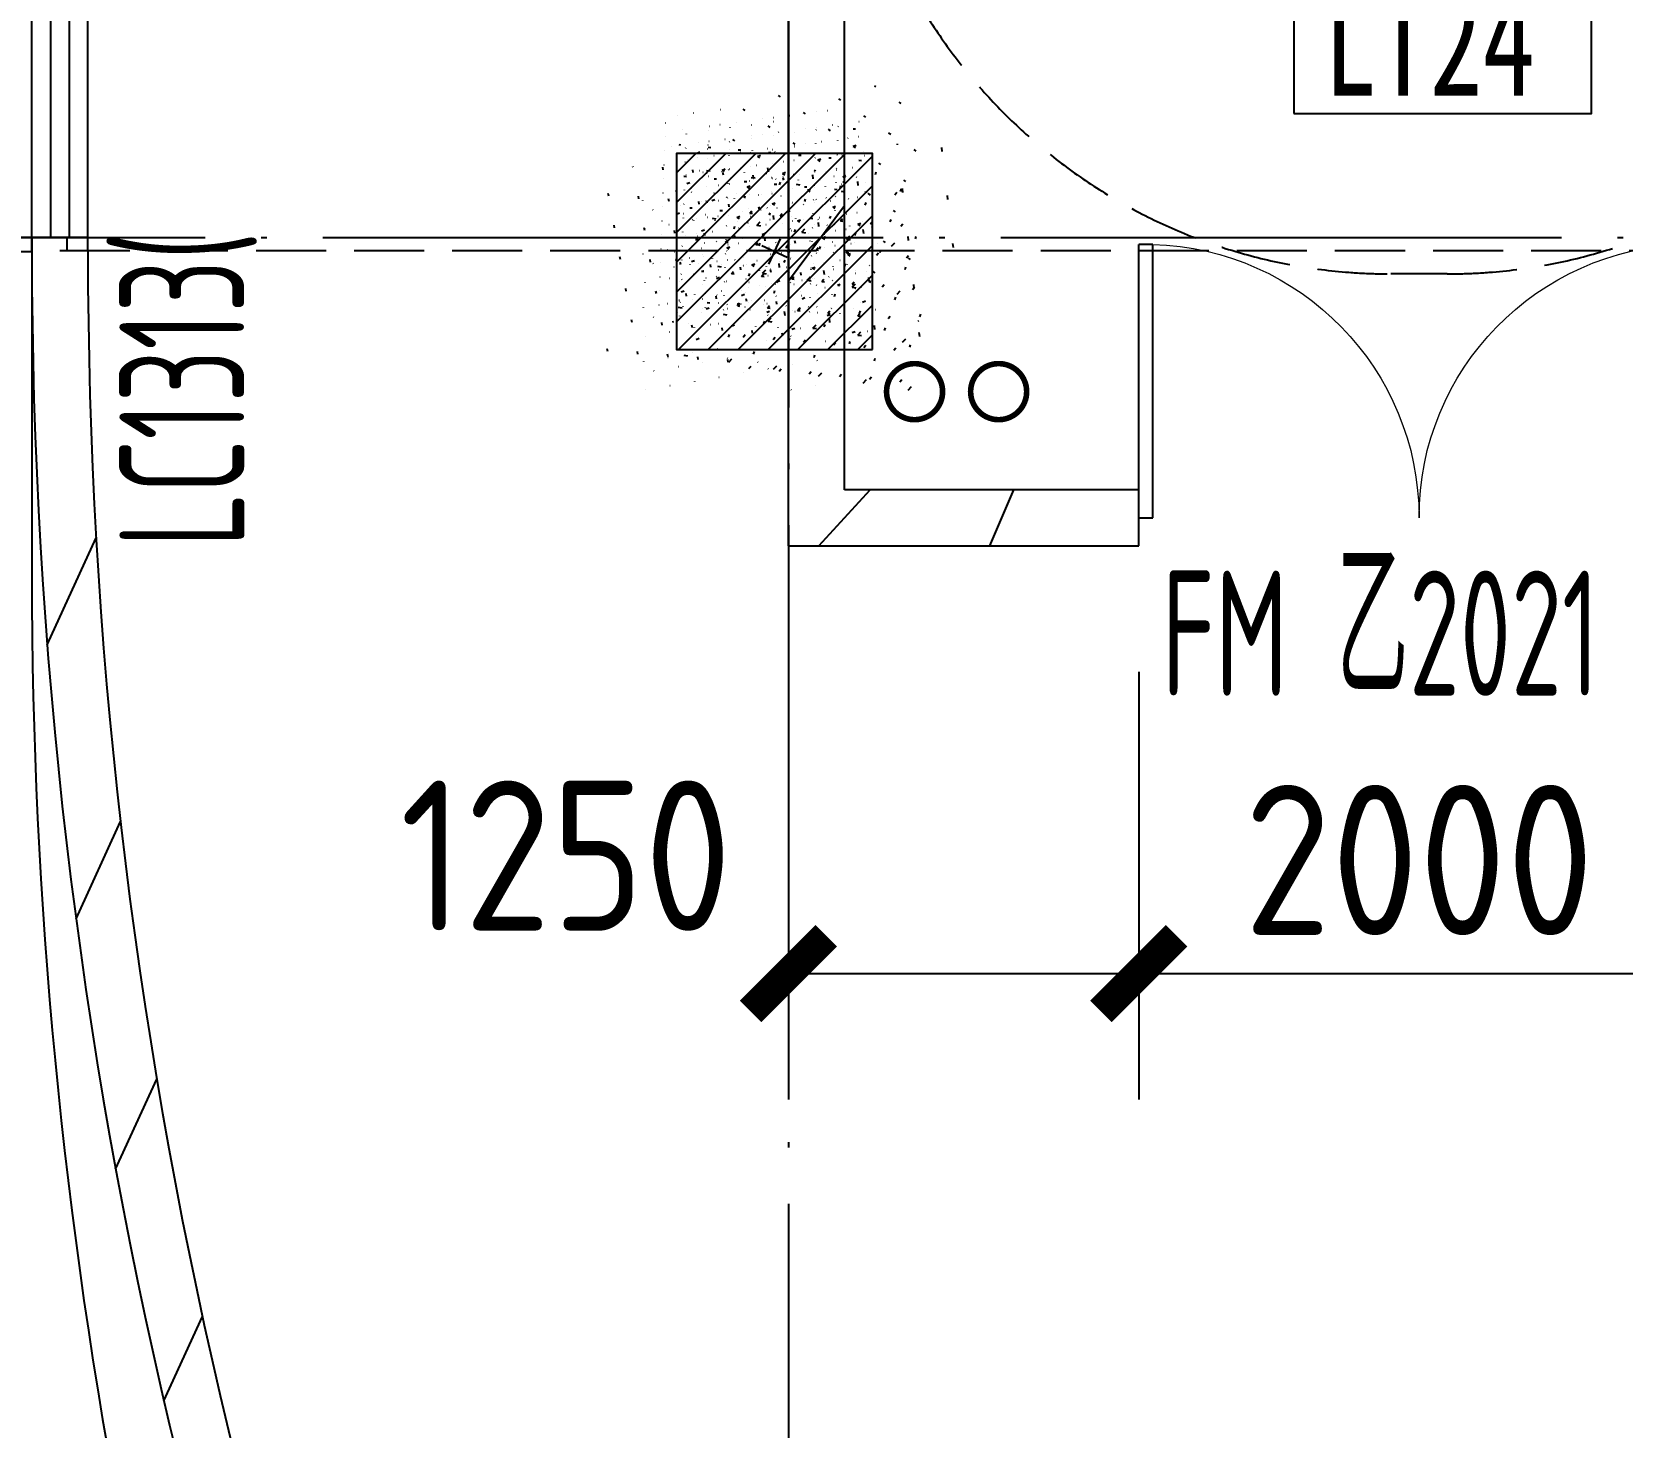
# Model space of a CAD drawing. Header units: inches. Extents: x 0 to 1813292486, y 0 to 3473589894.
# Drawn here: x 600419986 to 600425661, y 3473239974 to 3473244952 of the extents above; entities that cross this region are included whole.
import ezdxf
from ezdxf.xclip import XClip

# ---------------------------------------------------------------- set-up
doc = ezdxf.new("R2010")
doc.units = ezdxf.units.IN
doc.header["$LTSCALE"] = 1000
doc.header["$MEASUREMENT"] = 0
doc.header["$XCLIPFRAME"] = 2
for name, pattern in [('AX-MALL-DIM-P02$0$DASH', [0.35, 0.25, -0.1]), ('AX-MALL-GIRD-200$0$DOTE', [2.4200000000000004, 2, -0.2, 0.02, -0.2]), ('AX-MALL-WALL-P02-QT$0$DASH', [0.35, 0.25, -0.1]), ('PX-MALL-P02-LG$0$CONTINOUS', [0])]:
    doc.linetypes.add(name, pattern=pattern)
for name, color, linetype in [('A-Anno-Note', 241, 'Continuous'), ('AX-MALL-DIM-P02$0$A-Anno-Dims', 3, 'Continuous'), ('AX-MALL-DIM-P02$0$A-Detl-Patt', 8, 'Continuous'), ('AX-MALL-DIM-P02$0$A-Detl-Thin', 131, 'Continuous'), ('AX-MALL-GIRD-200$0$A-Grid', 222, 'AX-MALL-GIRD-200$0$DOTE'), ('AX-MALL-P02-200$0$A-Anno-Note', 241, 'Continuous'), ('AX-MALL-WALL-P02$0$A-Anno-Note', 241, 'Continuous'), ('AX-MALL-WALL-P02-QT$0$A-Detl-Fine', 152, 'Continuous'), ('AX-MALL-WALL-P02-QT$0$A-Detl-Patt', 8, 'Continuous'), ('AX-MALL-WALL-P02-QT$0$A-Detl-Thin', 131, 'Continuous'), ('AX-MALL-WALL-P02-QT$0$A-Flor', 41, 'Continuous'), ('AX-MALL-WALL-P02-QT$0$A-Strs', 151, 'Continuous'), ('AX-MALL-WALL-P02-QT$0$A-Wall', 2, 'Continuous'), ('AX-MALL-WALL-P02-QT$0$A-Wall-Patt', 13, 'Continuous'), ('AX-MALL-WALL-P02-QT$0$A-Wind', 4, 'Continuous'), ('AX-MALL-WORD-P02$0$A-Anno-Note', 241, 'Continuous'), ('AX-MALL-WORD-P02$0$A-Wind-Iden', 11, 'Continuous'), ('AX-MALL-ZTKD-P02$0$A-Anno-Note', 241, 'Continuous'), ('PX-MALL-P02-LG$0$P-Hydt-Xz', 11, 'PX-MALL-P02-LG$0$Xz_LINE'), ('PX-MALL-P02-LG$0$P-Stom-pipe', 4, 'PX-MALL-P02-LG$0$CONTINOUS'), ('SX-MALL-WALL-L-1F~2F$0$S-COLU', 30, 'Continuous'), ('SX-MALL-WALL-L-1F~2F$0$S-PATT-WALL', 83, 'Continuous'), ('SX-MALL-WALL-L-1F~2F$0$单形心', 4, 'Continuous')]:
    doc.layers.add(name, color=color, linetype=linetype)
doc.styles.add('AX-MALL-DIM-P02$0$_TCH_DIM_T3', font='gbenor.shx')
doc.styles.add('AX-MALL-WORD-P02$0$_TCH_WINDOW', font='gbenor.shx', dxfattribs={"bigfont": 'gbcbig.shx'})
doc.styles.add('AX-MALL-WORD-P02$0$宋体', font='', dxfattribs={"width": 0.7, "height": 5})
doc.styles.add('PX-MALL-P02-LG$0$Standard', font='gbenor.shx', dxfattribs={"bigfont": 'gbcbig.shx'})
doc.styles.get('AX-MALL-WORD-P02$0$宋体').set_extended_font_data('SimSun')
doc.linetypes.add('PX-MALL-P02-LG$0$Xz_LINE', pattern='A,2,-0.2,["Xz",PX-MALL-P02-LG$0$Standard,S=0.15,R=0,X=-0.1,Y=-0.08],-0.2', length=2.4)
doc.dimstyles.new('AX-MALL-DIM-P02$0$_TCH_ARCH&&180', dxfattribs={"dimtxt": 535.5, "dimasz": 270, "dimexe": 450, "dimexo": 450, "dimgap": 137.25, "dimtad": 1, "dimdec": 0, "dimzin": 0, "dimdsep": 46, "dimtxsty": 'AX-MALL-DIM-P02$0$_TCH_DIM_T3', "dimblk": 'AX-MALL-DIM-P02$0$_ArchTick', "dimcen": 0.09, "dimclrt": 7, "dimazin": 2, "dimtfac": 1, "dimtdec": 0, "dimtix": 1, "dimtmove": 2, "dimatfit": 3, "dimfxl": 500, "dimtolj": 1, "dimtzin": 0, "dimarcsym": 0})
pattern_1 = [(45, (0, 359.0227), (-353.55353201463, 353.55353201463), [])]

# ---------------------------------------------------------------- blocks, each defined once
blk = doc.blocks.new('AX-MALL-WORD-P02')
at = {"layer": 'AX-MALL-WORD-P02$0$A-Anno-Note', "color": 3}
blk.add_lwpolyline([(600248898.0374495, 3473156669.24496), (600249893.1935995, 3473156298.520098), (600250067.7400138, 3473156767.064171), (600249072.5838643, 3473157137.789033)], close=True, dxfattribs=at)
at = {"layer": 'AX-MALL-WORD-P02$0$A-Anno-Note', "color": 3, "style": 'AX-MALL-WORD-P02$0$宋体', "width": 0.7}
blk.add_text('LT24', height=396.5189873417721, rotation=339.5681615271141, dxfattribs=at).set_placement((600249020.3256471, 3473156692.486404))
at = {"layer": 'AX-MALL-WORD-P02$0$A-Wind-Iden', "style": 'AX-MALL-WORD-P02$0$_TCH_WINDOW', "width": 0.7}
for s, height, rotation, p in [('LC1313(', 446.25, 69.56816125516764, (600244849.1719971, 3473156527.854979)), ('FM', 446.25, 339.5681612585309, (600247730.762155, 3473154888.035853)), ('乙', 506.3829787234042, 339.5681612585309, (600248316.2079746, 3473154669.940106)), ('2021', 446.25, 339.5681612585309, (600248558.0066234, 3473154579.863014))]:
    blk.add_text(s, height=height, rotation=rotation, dxfattribs=at).set_placement(p)
blk = doc.blocks.new('AX-MALL-GIRD-200')
at = {"layer": 'AX-MALL-GIRD-200$0$A-Grid'}
for p, q in [((600267815.3798003, 3473212616.376537), (600229085.8408508, 3473108652.649456)), ((600229622.1740841, 3473163378.493353), (600587518.1781827, 3473030051.730071))]:
    blk.add_line(p, q, dxfattribs=at)
blk = doc.blocks.new('SX-MALL-WALL-L-1F~2F$0$BANWANG_XINGXIN')
at = {"color": 0}
for points in [[(0.7071067811865476, 0.7071067811865475), (-0.7071067811865477, -0.7071067811865475)], [(-0.7071067811865475, 0.7071067811865476), (0.7071067811865474, -0.7071067811865477)]]:
    blk.add_lwpolyline(points, dxfattribs=at)
blk = doc.blocks.new('SX-MALL-WALL-L-1F~2F')
at = {"layer": 'SX-MALL-WALL-L-1F~2F$0$S-PATT-WALL'}
h = blk.add_hatch(dxfattribs=at)
h.set_pattern_fill('钢筋混凝土', color=256, scale=15, pattern_type=2)
h.set_pattern_definition([(24.56816131876918, (600322712.878689, 3473106823.197156), (-31.18316060756021, 68.21004687377882), []), (29.56816131876925, (600322712.878689, 3473106823.197156), (97.53445422577846, -46.37920049590846), [11.25, -123.75]), (334.5681613187692, (600322712.878689, 3473106823.197156), (19.88439775835759, 112.9961142864107), [9, -99]), (80.01956131876923, (600322721.0065602, 3473106819.332223), (117.4189029535321, 66.61682170576017), [9.5610285, -105.1713168]), (25.75236131876919, (600322723.351474, 3473106851.3098), (141.3476152674957, -79.15081590010527), [16.8749999999995, -185.624999999996]), (76.20376131876925, (600322735.1304377, 3473106844.713892), (182.3878362713222, 87.98253900728311), [14.3415432, -157.75695]), (330.7523613187692, (600322723.351474, 3473106851.3098), (182.387767611897, 87.98268144025062), [13.49999999999975, -148.499999999996]), (0.5681613187692669, (600322734.7896, 3473106839.045247), (62.82047321120105, -87.84980446922418), [11.25, -123.75]), (305.5681613187692, (600322734.7896, 3473106839.045247), (72.17288940056439, 89.18848105901375), [9, -99]), (51.01956131876926, (600322740.0246347, 3473106831.724426), (134.9933625470349, 1.33857134020591), [9.5610285, -105.1713168]), (17.06816131876921, (600322712.878689, 3473106823.197156), (19.14085714793764, 46.15589493924091), [0.75, -97.8, 0.75, -100.5, 0.75, -99.375]), (347.0681613187692, (600322712.878689, 3473106823.197156), (57.63084699394109, 41.66442757030211), [0.75, -57.3, 0.75, -95.55, 0.75, -37.875]), (307.0681613187692, (600322681.5330906, 3473106834.874311), (73.85474001336534, -31.12342331039777), [0.75, -37.5, 0.75, -117, 0.75, -155.25]), (297.0681613187692, (600322667.4767684, 3473106840.110703), (87.2164167648191, -16.46683781742514), [0.75, -48.75, 0.75, -77.69999999999999, 0.75, -110.25])])
h.paths.add_polyline_path([(600247195.1974481, 3473156405.172282), (600247439.5624303, 3473157061.133985), (600246783.6007274, 3473157305.498967), (600246539.2357453, 3473156649.537264)])
at = {"layer": 'SX-MALL-WALL-L-1F~2F$0$S-COLU'}
blk.add_lwpolyline([(600247195.1974481, 3473156405.172282), (600247439.5624303, 3473157061.133985), (600246783.6007274, 3473157305.498967), (600246539.2357453, 3473156649.537264)], close=True, dxfattribs=at)
at = {"layer": 'SX-MALL-WALL-L-1F~2F$0$单形心', "xscale": 50, "yscale": 50, "zscale": 50}
blk.add_blockref('SX-MALL-WALL-L-1F~2F$0$BANWANG_XINGXIN', (600246989.3990878, 3473156855.335625), dxfattribs=at)
blk = doc.blocks.new('SX-MALL-WALL-L-2F~3F')
ref = blk.add_blockref('SX-MALL-WALL-L-1F~2F', (0, 0))
XClip(ref).set_block_clipping_path([(600349769.7341375, 3473074679.418533), (600357001.7302529, 3473071985.287766), (600356499.8725733, 3473070638.124951), (600359302.5086629, 3473069594.060767), (600362345.1765132, 3473077761.653201), (600381551.4312518, 3473070606.759726), (600391553.7259278, 3473066880.611454), (600387749.827644, 3473056669.608357), (600391632.1759799, 3473055223.319679), (600395635.5522461, 3473065969.791956), (600406982.2408491, 3473061742.817497), (600403058.8006672, 3473051210.921831), (600412723.2437257, 3473047610.6332), (600445093.3740637, 3473134503.466942), (600393055.2444371, 3473153889.197227), (600387463.4997383, 3473138878.984498), (600380158.3525343, 3473141600.366193), (600382830.751978, 3473148774.027779), (600388210.8522022, 3473146769.782572), (600390696.2253517, 3473153441.399696), (600277474.697425, 3473195619.741203), (600273446.9822528, 3473184807.934726), (600257129.111771, 3473190886.82031), (600241575.9633431, 3473149136.690594), (600258197.8999482, 3473142944.531458), (600255239.7303221, 3473135003.762026), (600263182.3271956, 3473132044.911624), (600260741.6763649, 3473125493.34496), (600269350.4970673, 3473122286.306632), (600271511.1407766, 3473128086.235537), (600286270.1853781, 3473122588.058336), (600284109.5416689, 3473116788.129431), (600282580.7823727, 3473112684.400902), (600291840.7574171, 3473109234.788475), (600290827.7957876, 3473106515.642598), (600293360.405141, 3473105572.171298), (600294731.2544166, 3473109252.0137), (600323175.4764534, 3473098655.706329), (600321336.3302773, 3473093718.790065), (600344750.773286, 3473084996.222976), (600341987.4689643, 3473077578.540671), (600344583.6790427, 3473076611.376234), (600346015.5062013, 3473080454.904757), (600351201.5612961, 3473078522.947055)])
blk = doc.blocks.new('SX-MALL-WALL-2F~3F')
blk.add_blockref('SX-MALL-WALL-L-2F~3F', (0, 0))
blk = doc.blocks.new('AX-MALL-WALL-P02-QT$0$fegehrthr')
at = {"layer": 'AX-MALL-WALL-P02-QT$0$A-Flor'}
blk.add_arc((116227.1704050303, 88065.36001443863), 19100, 180, 216.594654963595, dxfattribs=at)
blk = doc.blocks.new('AX-MALL-WALL-P02-QT$0$xf')
at = {"layer": 'AX-MALL-WALL-P02-QT$0$A-Detl-Thin'}
h = blk.add_hatch(color=6, dxfattribs=at)
h.dxf.hatch_style = 1
h.paths.add_polyline_path([(97742.53430771828, -73448.92074108124), (97915.73938786983, -73348.92074203491), (97742.53430759907, -73248.92074108124)])
at = {"layer": 'AX-MALL-WALL-P02-QT$0$A-Detl-Thin', "color": 6}
blk.add_lwpolyline([(97742.53430771828, -73448.92074108124), (97915.73938786983, -73348.92074203491), (97742.53430759907, -73248.92074108124), (97742.53430712223, -73448.92074155807)], dxfattribs=at)
blk = doc.blocks.new('AX-MALL-WALL-P02-QT$0$xfcyc')
at = {"layer": 'AX-MALL-WALL-P02-QT$0$A-Detl-Patt'}
blk.add_lwpolyline([(140477.1649265289, -46253.47522211075, 0.1316520738759052), (140309.6967332363, -45628.47333669662), (139227.1639059782, -46253.47155284882)], format="xyb", dxfattribs=at)
at = {"layer": 'AX-MALL-WALL-P02-QT$0$A-Detl-Thin'}
for points in [[(139177.1660671234, -47253.47244501114), (139227.1660672426, -47253.47244548798), (139227.166067481, -46253.47244501114), (139177.1660676003, -46253.47244596481)], [(139227.1660670042, -47253.47244548798), (140477.1660667658, -47253.47244501114), (140477.1660666466, -46253.47522306442), (139227.1660671234, -46253.47522354126)], [(140477.166066885, -47253.47244548798), (140527.1660665274, -47253.47244501114), (140527.1660662889, -46253.47244596481), (140477.166066885, -46253.47244596481)]]:
    blk.add_lwpolyline(points, close=True, dxfattribs=at)
at = {"layer": 'AX-MALL-WALL-P02-QT$0$A-Detl-Fine', "xscale": 2, "yscale": 2, "zscale": 2, "rotation": 269.9999994436274}
blk.add_blockref('AX-MALL-WALL-P02-QT$0$xf', (286582.3976411819, 149174.1344265938), dxfattribs=at)
blk = doc.blocks.new('AX-MALL-WALL-P02-QT$0$$WINLIB2D$00000001')
at = {"color": 0}
for points in [[(-0.4999999999999964, 0.5000000000000142), (-0.4999999999999964, -0.4999999999999858)], [(-0.4999999999999964, 0.5000000000000142), (0.5000000000000036, 0.5000000000000142)], [(0.5000000000000036, -0.4999999999999858), (0.5000000000000036, 0.5000000000000142)], [(0.5000000000000036, 0.1666666666666714), (-0.4999999999999964, 0.1666666666666714)], [(0.5000000000000036, -0.1666666666666572), (-0.4999999999999964, -0.1666666666666572)], [(-0.4999999999999964, -0.4999999999999858), (0.5000000000000036, -0.4999999999999858)]]:
    blk.add_lwpolyline(points, dxfattribs=at)
blk = doc.blocks.new('AX-MALL-WALL-P02-QT$0$$DorLib2D$00000002')
for p, q in [((-0.5, -5.684341886080802e-17), (-0.5000000000000007, 0.4875)), ((-0.4750000000000007, 0.4875), (-0.5000000000000007, 0.4875)), ((-0.475, -2.842170943040401e-17), (-0.4750000000000007, 0.4875)), ((0.475, -2.842170943040401e-17), (0.4750000000000007, 0.4875)), ((0.4750000000000007, 0.4875), (0.5000000000000007, 0.4875)), ((0.5, -5.684341886080802e-17), (0.5000000000000007, 0.4875)), ((-0.5, -5.684341886080802e-17), (-0.475, -2.842170943040401e-17)), ((0.5, -5.684341886080802e-17), (0.475, -2.842170943040401e-17))]:
    blk.add_line(p, q)
at = {"lineweight": 13}
for centre, start, end in [((-0.4875, -4.263256414560601e-17), 0, 88.53071641864632), ((0.4875, -4.263256414560601e-17), 91.4692835813537, 180)]:
    blk.add_arc(centre, 0.4875, start, end, dxfattribs=at)
blk = doc.blocks.new('AX-MALL-WALL-P02-QT')
at = {"layer": 'AX-MALL-WALL-P02-QT$0$A-Wall-Patt'}
h = blk.add_hatch(dxfattribs=at)
h.set_pattern_fill('普通砖', color=256, scale=200, style=0)
h.set_pattern_definition(pattern_1)
h.paths.add_polyline_path([(600246669.706033, 3473155853.938458), (600246926.9422286, 3473155971.537521), (600250452.7798294, 3473165436.127804), (600250370.0900496, 3473165787.072814)])
h = blk.add_hatch(dxfattribs=at)
h.set_pattern_fill('普通砖', color=256, scale=200, style=0)
h.set_pattern_definition(pattern_1)
h.paths.add_polyline_path([(600244694.9370593, 3473157714.381705), (600244710.9877818, 3473157757.467499), (600244523.5701522, 3473157827.286065), (600244507.51943, 3473157784.200272)])
h = blk.add_hatch(dxfattribs=at)
h.set_pattern_fill('普通砖', color=256, scale=200, style=0)
h.set_pattern_definition(pattern_1)
h.paths.add_polyline_path([(600244694.9370593, 3473157714.381705), (600244507.5194299, 3473157784.200272, 0.1173653663099009), (600243479.6462018, 3473149465.667514), (600243665.2624885, 3473149609.947094, -0.1156257679160496)])
h = blk.add_hatch(dxfattribs=at)
h.set_pattern_fill('普通砖', color=256, scale=200, style=0)
h.set_pattern_definition(pattern_1)
h.paths.add_polyline_path([(600246669.706033, 3473155853.938458), (600247841.0662165, 3473155417.572419), (600247910.8847828, 3473155604.990048), (600246926.9422286, 3473155971.537521)])
at = {"layer": 'AX-MALL-WALL-P02-QT$0$A-Detl-Thin'}
blk.add_lwpolyline([(600244504.7129899, 3473157776.661677), (600244103.8730497, 3473156700.671183, 0.1925831147240585), (600244425.2290863, 3473143260.123779)], format="xyb", dxfattribs=at)
at = {"layer": 'AX-MALL-WALL-P02-QT$0$A-Strs', "linetype": 'AX-MALL-WALL-P02-QT$0$DASH'}
blk.add_lwpolyline([(600251718.5361152, 3473157089.136692, -0.4142135621634755), (600249210.4832196, 3473155942.545837), (600249023.0655909, 3473156012.364404, -0.4142135621629859), (600247876.4747329, 3473158520.417296, -0.4142135621629859)], format="xyb", dxfattribs=at)
at = {"layer": 'AX-MALL-WALL-P02-QT$0$A-Wall'}
for p, q in [((600246669.706033, 3473155853.938458), (600250370.0900496, 3473165787.072814)), ((600246926.9422286, 3473155971.537521), (600250452.7798294, 3473165436.127804)), ((600244523.5701522, 3473157827.286065), (600244507.51943, 3473157784.200272)), ((600244710.9877818, 3473157757.467499), (600244523.5701522, 3473157827.286065)), ((600244694.9370593, 3473157714.381705), (600244710.9877818, 3473157757.467499)), ((600247910.8847828, 3473155604.990048), (600246926.9422286, 3473155971.537521)), ((600246669.706033, 3473155853.938458), (600247841.0662165, 3473155417.572419)), ((600247841.0662165, 3473155417.572419), (600247910.8847828, 3473155604.990048))]:
    blk.add_line(p, q, dxfattribs=at)
for centre, radius, start, end in [((600261468.8148879, 3473151465.620018), 18100.00000097662, 159.5681613102909, 186.3438286466713), ((600261468.8148875, 3473151465.620018), 17900.00000061393, 159.5681613098535, 185.9504803708763)]:
    blk.add_arc(centre, radius, start, end, dxfattribs=at)
at = {"layer": 'AX-MALL-WALL-P02-QT$0$A-Detl-Fine', "rotation": 69.56816140575324}
blk.add_blockref('AX-MALL-WALL-P02-QT$0$xfcyc', (600151639.6957698, 3473043855.007378), dxfattribs=at)
at = {"layer": 'AX-MALL-WALL-P02-QT$0$A-Detl-Thin', "rotation": 339.5681613092246}
blk.add_blockref('AX-MALL-WALL-P02-QT$0$fegehrthr', (600121810.7232074, 3473109514.681517), dxfattribs=at)
at = {"layer": 'AX-MALL-WALL-P02-QT$0$A-Detl-Thin'}
blk.add_blockref('SX-MALL-WALL-2F~3F', (0, 0), dxfattribs=at)
at = {"layer": 'AX-MALL-WALL-P02-QT$0$A-Wind'}
blk.add_blockref('AX-MALL-GIRD-200', (0, 0), dxfattribs=at)
at = {"layer": 'AX-MALL-WALL-P02-QT$0$A-Wind', "zscale": 200}
for name, p, xscale, yscale, rotation in [('AX-MALL-WALL-P02-QT$0$$WINLIB2D$00000001', (600244844.1893075, 3473158401.484077), 1300, -200, 69.56816130921632), ('AX-MALL-WALL-P02-QT$0$$DorLib2D$00000002', (600248813.0636464, 3473155162.188402), -2000, 2000, 339.5681613061481)]:
    blk.add_blockref(name, p, dxfattribs=dict(at, xscale=xscale, yscale=yscale, rotation=rotation))
blk = doc.blocks.new('AX-MALL-WALL-P02')
at = {"layer": 'AX-MALL-WALL-P02$0$A-Anno-Note'}
blk.add_blockref('AX-MALL-WORD-P02', (0, 0), dxfattribs=at)
blk.add_blockref('AX-MALL-WALL-P02-QT', (0, 0), dxfattribs=at)
blk = doc.blocks.new('PX-MALL-P02-LG$0$20220509195141')
at = {"layer": 'PX-MALL-P02-LG$0$P-Stom-pipe', "ltscale": 0.7, "const_width": 20}
blk.add_lwpolyline([(-140.3634262084961, -72.80864715576172, 1), (-283.853928565979, 66.5128356218338, 1)], format="xyb", close=True, dxfattribs=at)
blk = doc.blocks.new('PX-MALL-P02-LG$0$A$C3A6D0A61')
at = {"layer": 'PX-MALL-P02-LG$0$P-Stom-pipe'}
blk.add_blockref('PX-MALL-P02-LG$0$20220509195141', (424.217351436615, 6.295813858509064), dxfattribs=at)
blk = doc.blocks.new('PX-MALL-P02-LG')
at = {"layer": 'PX-MALL-P02-LG$0$P-Hydt-Xz', "rotation": 23.71789670023119}
for p in [(600247090.4696121, 3473156124.045872), (600247371.5960557, 3473156019.318021)]:
    blk.add_blockref('PX-MALL-P02-LG$0$A$C3A6D0A61', p, dxfattribs=at)
blk = doc.blocks.new('AX-MALL-ZTKD-P02')
at = {"layer": 'AX-MALL-ZTKD-P02$0$A-Anno-Note'}
blk.add_blockref('AX-MALL-GIRD-200', (0, 0), dxfattribs=at)
blk = doc.blocks.new('AX-MALL-DIM-P02$0$_ArchTick')
at = {"color": 0, "linetype": 'ByBlock', "const_width": 0.4}
blk.add_lwpolyline([(-0.5, -0.5), (0.5, 0.5)], dxfattribs=at)
blk = doc.blocks.new('*D506')
at = {"layer": 'AX-MALL-DIM-P02$0$A-Anno-Dims', "color": 0, "lineweight": -2, "transparency": 16777216}
for p, q in [((600246512.6142585, 3473155432.248791), (600245980.0128853, 3473154002.559065)), ((600247683.9744414, 3473154995.882752), (600247151.3730682, 3473153566.193027)), ((600246137.1046593, 3473154424.248732), (600247308.4648422, 3473153987.882693))]:
    blk.add_line(p, q, dxfattribs=at)
at = {"layer": 'AX-MALL-DIM-P02$0$A-Anno-Dims', "color": 0, "lineweight": -2, "transparency": 16777216, "xscale": 270, "yscale": 270, "zscale": 270}
for p, rotation in [((600246137.1046593, 3473154424.248732), 159.5681613343861), ((600247308.4648422, 3473153987.882693), 339.568161334386)]:
    blk.add_blockref('AX-MALL-DIM-P02$0$_ArchTick', p, dxfattribs=dict(at, rotation=rotation))
at = {"layer": 'AX-MALL-DIM-P02$0$A-Anno-Dims', "color": 7, "transparency": 16777216, "insert": (600245539.6873292, 3473155095.514215), "char_height": 535.5, "attachment_point": 5, "rotation": 339.5681613343861, "style": 'AX-MALL-DIM-P02$0$_TCH_DIM_T3'}
blk.add_mtext('\\A1;1250', dxfattribs=at)
blk = doc.blocks.new('*D507')
at = {"layer": 'AX-MALL-DIM-P02$0$A-Anno-Dims', "color": 0, "lineweight": -2, "transparency": 16777216}
for p, q in [((600247683.9744416, 3473154995.882752), (600247151.373068, 3473153566.193027)), ((600249558.1507359, 3473154297.69709), (600249025.5493622, 3473152868.007364)), ((600247308.4648422, 3473153987.882692), (600249182.6411364, 3473153289.69703))]:
    blk.add_line(p, q, dxfattribs=at)
at = {"layer": 'AX-MALL-DIM-P02$0$A-Anno-Dims', "color": 0, "lineweight": -2, "transparency": 16777216, "xscale": 270, "yscale": 270, "zscale": 270}
for p, rotation in [((600247308.4648422, 3473153987.882692), 159.56816133244), ((600249182.6411364, 3473153289.69703), 339.56816133244)]:
    blk.add_blockref('AX-MALL-DIM-P02$0$_ArchTick', p, dxfattribs=dict(at, rotation=rotation))
at = {"layer": 'AX-MALL-DIM-P02$0$A-Anno-Dims', "color": 7, "transparency": 16777216, "insert": (600248386.9355862, 3473154018.31056), "char_height": 535.5, "attachment_point": 5, "rotation": 339.56816133244, "style": 'AX-MALL-DIM-P02$0$_TCH_DIM_T3'}
blk.add_mtext('\\A1;2000', dxfattribs=at)
blk = doc.blocks.new('AX-MALL-DIM-P02')
at = {"layer": 'AX-MALL-DIM-P02$0$A-Detl-Patt', "linetype": 'AX-MALL-DIM-P02$0$DASH'}
blk.add_line((600244601.2282443, 3473157749.290988), (600261468.8150907, 3473151465.619942), dxfattribs=at)
at = {"layer": 'AX-MALL-DIM-P02$0$A-Detl-Thin'}
blk.add_blockref('AX-MALL-ZTKD-P02', (-2.384185791015625e-06, 9.5367431640625e-07), dxfattribs=at)
at = {"layer": 'AX-MALL-DIM-P02$0$A-Anno-Dims'}
dim = blk.add_linear_dim(base=(600247308.4648422, 3473153987.882693), p1=(600246669.7060326, 3473155853.938457), p2=(600247841.0662155, 3473155417.572418), angle=339.5681613343861, dimstyle='AX-MALL-DIM-P02$0$_TCH_ARCH&&180', dxfattribs=at)
dim.commit()
dim.dimension.update_dxf_attribs({"geometry": '*D506', "text_midpoint": (600245539.6873292, 3473155095.514215), "dimtype": 129})
dim = blk.add_aligned_dim(p1=(600247841.0662156, 3473155417.572418), p2=(600249715.2425098, 3473154719.386755), distance=-1525.6726164324748, dimstyle='AX-MALL-DIM-P02$0$_TCH_ARCH&&180', dxfattribs=at)
dim.commit()
dim.dimension.update_dxf_attribs({"geometry": '*D507', "text_midpoint": (600248386.9355862, 3473154018.31056)})
blk = doc.blocks.new('AX-MALL-P02-200')
at = {"layer": 'AX-MALL-P02-200$0$A-Anno-Note'}
blk.add_blockref('AX-MALL-WALL-P02', (0, 0), dxfattribs=at)
for name in ['AX-MALL-DIM-P02', 'PX-MALL-P02-LG']:
    blk.add_blockref(name, (0, 0), dxfattribs=at)

msp = doc.modelspace()

# ---------------------------------------------------------------- block references
at = {"layer": 'A-Anno-Note', "rotation": 20.43183869077545}
msp.add_blockref('AX-MALL-P02-200', (1250392458.527329, 9048125.682563305), dxfattribs=at)

doc.saveas('drawing.dxf')
